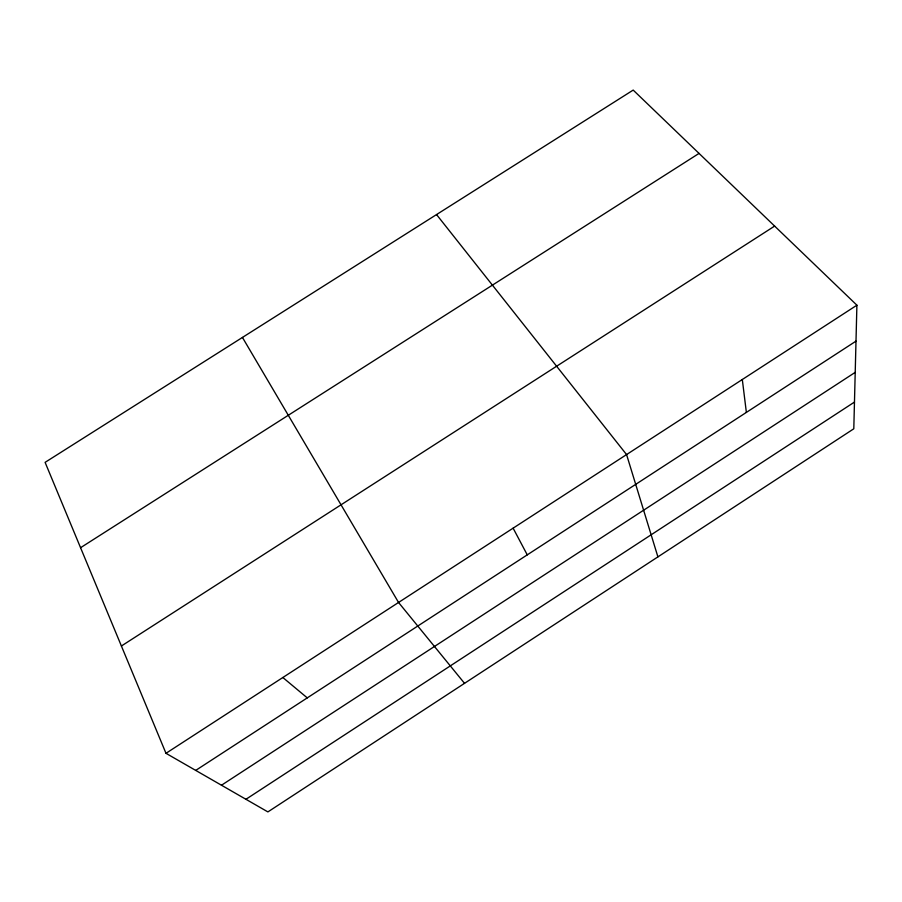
<?xml version="1.0" encoding="UTF-8"?>
<svg xmlns="http://www.w3.org/2000/svg" width="902" height="902" viewBox="0 0 902 902"><rect width="100%" height="100%" fill="white"/><g stroke="black" fill="none" stroke-linecap="round" stroke-linejoin="round"><path stroke-width="1.35" d="M856.9 305.192L853.799 428.788L267.894 811.913L165.979 753.305L45.1 462.354L633.193 90.087L856.9 305.192L165.979 753.305M245.942 799.285L854.465 402.078M195.711 770.409L855.998 341.136M221.486 785.225L855.22 372.357M121.398 646.001L774.638 226.086M80.56 547.717L699.039 153.408M282.845 677.515L307.266 697.877M464.53 683.333L398.549 602.468L242.446 337.438M436.545 214.575L626.574 454.574L657.908 556.884M513.125 528.166L527.253 554.865M742.312 379.505L746.371 412.406"/></g></svg>
